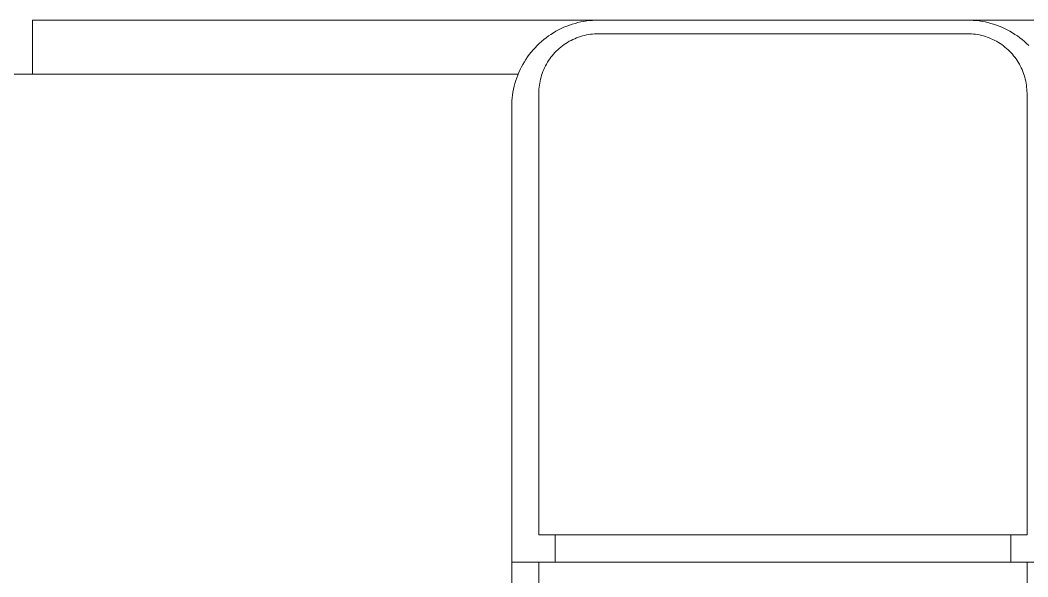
# Model space of a CAD drawing. Header units: inches. Extents: x 34 to 350, y 156 to 377.
# Drawn here: x 146.262 to 151.244, y 335.607 to 338.363 of the extents above; entities that cross this region are included whole.
import ezdxf

# ---------------------------------------------------------------- set-up
doc = ezdxf.new("R2010")
doc.units = ezdxf.units.IN
doc.header["$MEASUREMENT"] = 0
doc.layers.add('DIMS', color=7, linetype='Continuous')

# ---------------------------------------------------------------- blocks, each defined once
blk = doc.blocks.new('block 39')
at = {"layer": 'DIMS', "color": 7, "lineweight": 18, "true_color": 0xffffff}
blk.add_lwpolyline([(146.322, 338.3628), (146.322, 338.0946)], dxfattribs=at)
blk = doc.blocks.new('block 149')
at = {"layer": 'DIMS', "color": 7, "lineweight": 18, "true_color": 0xffffff}
blk.add_lwpolyline([(148.9067, 335.6808), (151.1598, 335.6808)], dxfattribs=at)
blk = doc.blocks.new('block 150')
at = {"layer": 'DIMS', "color": 7, "lineweight": 18, "true_color": 0xffffff}
blk.add_lwpolyline([(151.24, 335.5473), (151.24, 335.6808)], dxfattribs=at)
blk = doc.blocks.new('block 154')
at = {"layer": 'DIMS', "color": 7, "lineweight": 18, "true_color": 0xffffff}
blk.add_lwpolyline([(148.8264, 335.6808), (148.8264, 335.5473)], dxfattribs=at)
blk = doc.blocks.new('block 162')
at = {"layer": 'DIMS', "color": 7, "lineweight": 18, "true_color": 0xffffff}
blk.add_lwpolyline([(148.7234, 338.0946), (146.2012, 338.0946)], dxfattribs=at)
blk = doc.blocks.new('block 165')
at = {"layer": 'DIMS', "color": 7, "lineweight": 18, "true_color": 0xffffff}
blk.add_lwpolyline([(153.7443, 338.3628), (150.9462, 338.3628)], dxfattribs=at)
blk = doc.blocks.new('block 166')
at = {"layer": 'DIMS', "color": 7, "lineweight": 18, "true_color": 0xffffff}
blk.add_lwpolyline([(149.1203, 338.3628), (146.322, 338.3628)], dxfattribs=at)
blk = doc.blocks.new('block 167')
at = {"layer": 'DIMS', "color": 7, "lineweight": 18, "true_color": 0xffffff}
blk.add_lwpolyline([(148.8264, 338.0006), (148.8266, 338.0107)], dxfattribs=at)
blk = doc.blocks.new('block 168')
at = {"layer": 'DIMS', "color": 7, "lineweight": 18, "true_color": 0xffffff}
blk.add_lwpolyline([(148.8266, 338.0107), (148.8269, 338.0209)], dxfattribs=at)
blk = doc.blocks.new('block 169')
at = {"layer": 'DIMS', "color": 7, "lineweight": 18, "true_color": 0xffffff}
blk.add_lwpolyline([(148.8269, 338.0209), (148.828, 338.0307)], dxfattribs=at)
blk = doc.blocks.new('block 170')
at = {"layer": 'DIMS', "color": 7, "lineweight": 18, "true_color": 0xffffff}
blk.add_lwpolyline([(148.828, 338.0307), (148.829, 338.0409)], dxfattribs=at)
blk = doc.blocks.new('block 171')
at = {"layer": 'DIMS', "color": 7, "lineweight": 18, "true_color": 0xffffff}
blk.add_lwpolyline([(148.829, 338.0409), (148.8305, 338.0509)], dxfattribs=at)
blk = doc.blocks.new('block 172')
at = {"layer": 'DIMS', "color": 7, "lineweight": 18, "true_color": 0xffffff}
blk.add_lwpolyline([(148.8305, 338.0509), (148.8323, 338.0607)], dxfattribs=at)
blk = doc.blocks.new('block 173')
at = {"layer": 'DIMS', "color": 7, "lineweight": 18, "true_color": 0xffffff}
blk.add_lwpolyline([(148.8323, 338.0607), (148.8347, 338.0705)], dxfattribs=at)
blk = doc.blocks.new('block 174')
at = {"layer": 'DIMS', "color": 7, "lineweight": 18, "true_color": 0xffffff}
blk.add_lwpolyline([(148.8347, 338.0705), (148.8371, 338.0803)], dxfattribs=at)
blk = doc.blocks.new('block 175')
at = {"layer": 'DIMS', "color": 7, "lineweight": 18, "true_color": 0xffffff}
blk.add_lwpolyline([(148.8371, 338.0803), (148.8402, 338.09)], dxfattribs=at)
blk = doc.blocks.new('block 176')
at = {"layer": 'DIMS', "color": 7, "lineweight": 18, "true_color": 0xffffff}
blk.add_lwpolyline([(148.8402, 338.09), (148.8433, 338.0993)], dxfattribs=at)
blk = doc.blocks.new('block 177')
at = {"layer": 'DIMS', "color": 7, "lineweight": 18, "true_color": 0xffffff}
blk.add_lwpolyline([(148.8433, 338.0993), (148.8467, 338.1086)], dxfattribs=at)
blk = doc.blocks.new('block 178')
at = {"layer": 'DIMS', "color": 7, "lineweight": 18, "true_color": 0xffffff}
blk.add_lwpolyline([(148.8467, 338.1086), (148.8507, 338.118)], dxfattribs=at)
blk = doc.blocks.new('block 179')
at = {"layer": 'DIMS', "color": 7, "lineweight": 18, "true_color": 0xffffff}
blk.add_lwpolyline([(148.8507, 338.118), (148.8547, 338.1273)], dxfattribs=at)
blk = doc.blocks.new('block 180')
at = {"layer": 'DIMS', "color": 7, "lineweight": 18, "true_color": 0xffffff}
blk.add_lwpolyline([(148.8547, 338.1273), (148.8593, 338.1365)], dxfattribs=at)
blk = doc.blocks.new('block 181')
at = {"layer": 'DIMS', "color": 7, "lineweight": 18, "true_color": 0xffffff}
blk.add_lwpolyline([(148.8593, 338.1365), (148.8641, 338.1454)], dxfattribs=at)
blk = doc.blocks.new('block 182')
at = {"layer": 'DIMS', "color": 7, "lineweight": 18, "true_color": 0xffffff}
blk.add_lwpolyline([(148.8641, 338.1454), (148.8693, 338.154)], dxfattribs=at)
blk = doc.blocks.new('block 183')
at = {"layer": 'DIMS', "color": 7, "lineweight": 18, "true_color": 0xffffff}
blk.add_lwpolyline([(148.8693, 338.154), (148.8745, 338.1626)], dxfattribs=at)
blk = doc.blocks.new('block 184')
at = {"layer": 'DIMS', "color": 7, "lineweight": 18, "true_color": 0xffffff}
blk.add_lwpolyline([(148.8745, 338.1626), (148.8803, 338.1707)], dxfattribs=at)
blk = doc.blocks.new('block 185')
at = {"layer": 'DIMS', "color": 7, "lineweight": 18, "true_color": 0xffffff}
blk.add_lwpolyline([(148.8803, 338.1707), (148.8863, 338.1788)], dxfattribs=at)
blk = doc.blocks.new('block 186')
at = {"layer": 'DIMS', "color": 7, "lineweight": 18, "true_color": 0xffffff}
blk.add_lwpolyline([(148.8863, 338.1788), (148.8925, 338.1868)], dxfattribs=at)
blk = doc.blocks.new('block 187')
at = {"layer": 'DIMS', "color": 7, "lineweight": 18, "true_color": 0xffffff}
blk.add_lwpolyline([(148.8925, 338.1868), (148.8989, 338.1945)], dxfattribs=at)
blk = doc.blocks.new('block 188')
at = {"layer": 'DIMS', "color": 7, "lineweight": 18, "true_color": 0xffffff}
blk.add_lwpolyline([(148.8989, 338.1945), (148.9056, 338.2019)], dxfattribs=at)
blk = doc.blocks.new('block 189')
at = {"layer": 'DIMS', "color": 7, "lineweight": 18, "true_color": 0xffffff}
blk.add_lwpolyline([(148.9056, 338.2019), (148.9127, 338.2093)], dxfattribs=at)
blk = doc.blocks.new('block 190')
at = {"layer": 'DIMS', "color": 7, "lineweight": 18, "true_color": 0xffffff}
blk.add_lwpolyline([(148.9127, 338.2093), (148.9201, 338.2164)], dxfattribs=at)
blk = doc.blocks.new('block 191')
at = {"layer": 'DIMS', "color": 7, "lineweight": 18, "true_color": 0xffffff}
blk.add_lwpolyline([(148.9201, 338.2164), (148.9273, 338.2231)], dxfattribs=at)
blk = doc.blocks.new('block 192')
at = {"layer": 'DIMS', "color": 7, "lineweight": 18, "true_color": 0xffffff}
blk.add_lwpolyline([(148.9273, 338.2231), (148.9351, 338.2297)], dxfattribs=at)
blk = doc.blocks.new('block 193')
at = {"layer": 'DIMS', "color": 7, "lineweight": 18, "true_color": 0xffffff}
blk.add_lwpolyline([(148.9351, 338.2297), (148.943, 338.2359)], dxfattribs=at)
blk = doc.blocks.new('block 194')
at = {"layer": 'DIMS', "color": 7, "lineweight": 18, "true_color": 0xffffff}
blk.add_lwpolyline([(148.943, 338.2359), (148.9511, 338.2419)], dxfattribs=at)
blk = doc.blocks.new('block 195')
at = {"layer": 'DIMS', "color": 7, "lineweight": 18, "true_color": 0xffffff}
blk.add_lwpolyline([(148.9511, 338.2419), (148.9596, 338.2472)], dxfattribs=at)
blk = doc.blocks.new('block 196')
at = {"layer": 'DIMS', "color": 7, "lineweight": 18, "true_color": 0xffffff}
blk.add_lwpolyline([(148.9596, 338.2472), (148.968, 338.2526)], dxfattribs=at)
blk = doc.blocks.new('block 197')
at = {"layer": 'DIMS', "color": 7, "lineweight": 18, "true_color": 0xffffff}
blk.add_lwpolyline([(148.968, 338.2526), (148.9768, 338.2579)], dxfattribs=at)
blk = doc.blocks.new('block 198')
at = {"layer": 'DIMS', "color": 7, "lineweight": 18, "true_color": 0xffffff}
blk.add_lwpolyline([(148.9768, 338.2579), (148.9856, 338.2624)], dxfattribs=at)
blk = doc.blocks.new('block 199')
at = {"layer": 'DIMS', "color": 7, "lineweight": 18, "true_color": 0xffffff}
blk.add_lwpolyline([(148.9856, 338.2624), (148.9945, 338.267)], dxfattribs=at)
blk = doc.blocks.new('block 200')
at = {"layer": 'DIMS', "color": 7, "lineweight": 18, "true_color": 0xffffff}
blk.add_lwpolyline([(148.9945, 338.267), (149.0038, 338.271)], dxfattribs=at)
blk = doc.blocks.new('block 201')
at = {"layer": 'DIMS', "color": 7, "lineweight": 18, "true_color": 0xffffff}
blk.add_lwpolyline([(149.0038, 338.271), (149.013, 338.275)], dxfattribs=at)
blk = doc.blocks.new('block 202')
at = {"layer": 'DIMS', "color": 7, "lineweight": 18, "true_color": 0xffffff}
blk.add_lwpolyline([(149.013, 338.275), (149.0223, 338.2787)], dxfattribs=at)
blk = doc.blocks.new('block 203')
at = {"layer": 'DIMS', "color": 7, "lineweight": 18, "true_color": 0xffffff}
blk.add_lwpolyline([(149.0223, 338.2787), (149.0319, 338.282)], dxfattribs=at)
blk = doc.blocks.new('block 204')
at = {"layer": 'DIMS', "color": 7, "lineweight": 18, "true_color": 0xffffff}
blk.add_lwpolyline([(149.0319, 338.282), (149.0417, 338.2846)], dxfattribs=at)
blk = doc.blocks.new('block 205')
at = {"layer": 'DIMS', "color": 7, "lineweight": 18, "true_color": 0xffffff}
blk.add_lwpolyline([(149.0417, 338.2846), (149.0515, 338.2874)], dxfattribs=at)
blk = doc.blocks.new('block 206')
at = {"layer": 'DIMS', "color": 7, "lineweight": 18, "true_color": 0xffffff}
blk.add_lwpolyline([(149.0515, 338.2874), (149.0614, 338.2894)], dxfattribs=at)
blk = doc.blocks.new('block 207')
at = {"layer": 'DIMS', "color": 7, "lineweight": 18, "true_color": 0xffffff}
blk.add_lwpolyline([(149.0614, 338.2894), (149.0713, 338.2915)], dxfattribs=at)
blk = doc.blocks.new('block 208')
at = {"layer": 'DIMS', "color": 7, "lineweight": 18, "true_color": 0xffffff}
blk.add_lwpolyline([(149.0713, 338.2915), (149.081, 338.2929)], dxfattribs=at)
blk = doc.blocks.new('block 209')
at = {"layer": 'DIMS', "color": 7, "lineweight": 18, "true_color": 0xffffff}
blk.add_lwpolyline([(149.081, 338.2929), (149.091, 338.2939)], dxfattribs=at)
blk = doc.blocks.new('block 210')
at = {"layer": 'DIMS', "color": 7, "lineweight": 18, "true_color": 0xffffff}
blk.add_lwpolyline([(149.091, 338.2939), (149.1013, 338.2948)], dxfattribs=at)
blk = doc.blocks.new('block 211')
at = {"layer": 'DIMS', "color": 7, "lineweight": 18, "true_color": 0xffffff}
blk.add_lwpolyline([(149.1013, 338.2948), (149.1113, 338.2956)], dxfattribs=at)
blk = doc.blocks.new('block 212')
at = {"layer": 'DIMS', "color": 7, "lineweight": 18, "true_color": 0xffffff}
blk.add_lwpolyline([(149.1113, 338.2956), (149.1213, 338.2956)], dxfattribs=at)
blk = doc.blocks.new('block 213')
at = {"layer": 'DIMS', "color": 7, "lineweight": 18, "true_color": 0xffffff}
blk.add_lwpolyline([(149.1213, 338.2956), (150.945, 338.2956)], dxfattribs=at)
blk = doc.blocks.new('block 214')
at = {"layer": 'DIMS', "color": 7, "lineweight": 18, "true_color": 0xffffff}
blk.add_lwpolyline([(150.945, 338.2956), (150.9551, 338.2956)], dxfattribs=at)
blk = doc.blocks.new('block 215')
at = {"layer": 'DIMS', "color": 7, "lineweight": 18, "true_color": 0xffffff}
blk.add_lwpolyline([(150.9551, 338.2956), (150.9653, 338.2948)], dxfattribs=at)
blk = doc.blocks.new('block 216')
at = {"layer": 'DIMS', "color": 7, "lineweight": 18, "true_color": 0xffffff}
blk.add_lwpolyline([(150.9653, 338.2948), (150.9753, 338.2939)], dxfattribs=at)
blk = doc.blocks.new('block 217')
at = {"layer": 'DIMS', "color": 7, "lineweight": 18, "true_color": 0xffffff}
blk.add_lwpolyline([(150.9753, 338.2939), (150.9853, 338.2929)], dxfattribs=at)
blk = doc.blocks.new('block 218')
at = {"layer": 'DIMS', "color": 7, "lineweight": 18, "true_color": 0xffffff}
blk.add_lwpolyline([(150.9853, 338.2929), (150.9951, 338.2915)], dxfattribs=at)
blk = doc.blocks.new('block 219')
at = {"layer": 'DIMS', "color": 7, "lineweight": 18, "true_color": 0xffffff}
blk.add_lwpolyline([(150.9951, 338.2915), (151.0051, 338.2894)], dxfattribs=at)
blk = doc.blocks.new('block 220')
at = {"layer": 'DIMS', "color": 7, "lineweight": 18, "true_color": 0xffffff}
blk.add_lwpolyline([(151.0051, 338.2894), (151.0149, 338.2874)], dxfattribs=at)
blk = doc.blocks.new('block 221')
at = {"layer": 'DIMS', "color": 7, "lineweight": 18, "true_color": 0xffffff}
blk.add_lwpolyline([(151.0149, 338.2874), (151.0245, 338.2846)], dxfattribs=at)
blk = doc.blocks.new('block 222')
at = {"layer": 'DIMS', "color": 7, "lineweight": 18, "true_color": 0xffffff}
blk.add_lwpolyline([(151.0245, 338.2846), (151.0344, 338.282)], dxfattribs=at)
blk = doc.blocks.new('block 223')
at = {"layer": 'DIMS', "color": 7, "lineweight": 18, "true_color": 0xffffff}
blk.add_lwpolyline([(151.0344, 338.282), (151.0438, 338.2787)], dxfattribs=at)
blk = doc.blocks.new('block 224')
at = {"layer": 'DIMS', "color": 7, "lineweight": 18, "true_color": 0xffffff}
blk.add_lwpolyline([(151.0438, 338.2787), (151.0531, 338.275)], dxfattribs=at)
blk = doc.blocks.new('block 225')
at = {"layer": 'DIMS', "color": 7, "lineweight": 18, "true_color": 0xffffff}
blk.add_lwpolyline([(151.0531, 338.275), (151.0626, 338.271)], dxfattribs=at)
blk = doc.blocks.new('block 226')
at = {"layer": 'DIMS', "color": 7, "lineweight": 18, "true_color": 0xffffff}
blk.add_lwpolyline([(151.0626, 338.271), (151.0717, 338.267)], dxfattribs=at)
blk = doc.blocks.new('block 227')
at = {"layer": 'DIMS', "color": 7, "lineweight": 18, "true_color": 0xffffff}
blk.add_lwpolyline([(151.0717, 338.267), (151.0807, 338.2624)], dxfattribs=at)
blk = doc.blocks.new('block 228')
at = {"layer": 'DIMS', "color": 7, "lineweight": 18, "true_color": 0xffffff}
blk.add_lwpolyline([(151.0807, 338.2624), (151.0895, 338.2579)], dxfattribs=at)
blk = doc.blocks.new('block 229')
at = {"layer": 'DIMS', "color": 7, "lineweight": 18, "true_color": 0xffffff}
blk.add_lwpolyline([(151.0895, 338.2579), (151.0983, 338.2526)], dxfattribs=at)
blk = doc.blocks.new('block 230')
at = {"layer": 'DIMS', "color": 7, "lineweight": 18, "true_color": 0xffffff}
blk.add_lwpolyline([(151.0983, 338.2526), (151.1069, 338.2472)], dxfattribs=at)
blk = doc.blocks.new('block 231')
at = {"layer": 'DIMS', "color": 7, "lineweight": 18, "true_color": 0xffffff}
blk.add_lwpolyline([(151.1069, 338.2472), (151.1152, 338.2419)], dxfattribs=at)
blk = doc.blocks.new('block 232')
at = {"layer": 'DIMS', "color": 7, "lineweight": 18, "true_color": 0xffffff}
blk.add_lwpolyline([(151.1152, 338.2419), (151.1232, 338.2359)], dxfattribs=at)
blk = doc.blocks.new('block 233')
at = {"layer": 'DIMS', "color": 7, "lineweight": 18, "true_color": 0xffffff}
blk.add_lwpolyline([(151.1232, 338.2359), (151.1312, 338.2297)], dxfattribs=at)
blk = doc.blocks.new('block 234')
at = {"layer": 'DIMS', "color": 7, "lineweight": 18, "true_color": 0xffffff}
blk.add_lwpolyline([(151.1312, 338.2297), (151.1389, 338.2231)], dxfattribs=at)
blk = doc.blocks.new('block 235')
at = {"layer": 'DIMS', "color": 7, "lineweight": 18, "true_color": 0xffffff}
blk.add_lwpolyline([(151.1389, 338.2231), (151.1463, 338.2164)], dxfattribs=at)
blk = doc.blocks.new('block 236')
at = {"layer": 'DIMS', "color": 7, "lineweight": 18, "true_color": 0xffffff}
blk.add_lwpolyline([(151.1463, 338.2164), (151.1536, 338.2093)], dxfattribs=at)
blk = doc.blocks.new('block 237')
at = {"layer": 'DIMS', "color": 7, "lineweight": 18, "true_color": 0xffffff}
blk.add_lwpolyline([(151.1536, 338.2093), (151.1606, 338.2019)], dxfattribs=at)
blk = doc.blocks.new('block 238')
at = {"layer": 'DIMS', "color": 7, "lineweight": 18, "true_color": 0xffffff}
blk.add_lwpolyline([(151.1606, 338.2019), (151.1675, 338.1945)], dxfattribs=at)
blk = doc.blocks.new('block 239')
at = {"layer": 'DIMS', "color": 7, "lineweight": 18, "true_color": 0xffffff}
blk.add_lwpolyline([(151.1675, 338.1945), (151.1739, 338.1868)], dxfattribs=at)
blk = doc.blocks.new('block 240')
at = {"layer": 'DIMS', "color": 7, "lineweight": 18, "true_color": 0xffffff}
blk.add_lwpolyline([(151.1739, 338.1868), (151.1801, 338.1788)], dxfattribs=at)
blk = doc.blocks.new('block 241')
at = {"layer": 'DIMS', "color": 7, "lineweight": 18, "true_color": 0xffffff}
blk.add_lwpolyline([(151.1801, 338.1788), (151.1863, 338.1707)], dxfattribs=at)
blk = doc.blocks.new('block 242')
at = {"layer": 'DIMS', "color": 7, "lineweight": 18, "true_color": 0xffffff}
blk.add_lwpolyline([(151.1863, 338.1707), (151.1916, 338.1626)], dxfattribs=at)
blk = doc.blocks.new('block 243')
at = {"layer": 'DIMS', "color": 7, "lineweight": 18, "true_color": 0xffffff}
blk.add_lwpolyline([(151.1916, 338.1626), (151.197, 338.154)], dxfattribs=at)
blk = doc.blocks.new('block 244')
at = {"layer": 'DIMS', "color": 7, "lineweight": 18, "true_color": 0xffffff}
blk.add_lwpolyline([(151.197, 338.154), (151.2023, 338.1454)], dxfattribs=at)
blk = doc.blocks.new('block 245')
at = {"layer": 'DIMS', "color": 7, "lineweight": 18, "true_color": 0xffffff}
blk.add_lwpolyline([(151.2023, 338.1454), (151.207, 338.1365)], dxfattribs=at)
blk = doc.blocks.new('block 246')
at = {"layer": 'DIMS', "color": 7, "lineweight": 18, "true_color": 0xffffff}
blk.add_lwpolyline([(151.207, 338.1365), (151.2116, 338.1273)], dxfattribs=at)
blk = doc.blocks.new('block 247')
at = {"layer": 'DIMS', "color": 7, "lineweight": 18, "true_color": 0xffffff}
blk.add_lwpolyline([(151.2116, 338.1273), (151.2156, 338.118)], dxfattribs=at)
blk = doc.blocks.new('block 248')
at = {"layer": 'DIMS', "color": 7, "lineweight": 18, "true_color": 0xffffff}
blk.add_lwpolyline([(151.2156, 338.118), (151.2195, 338.1086)], dxfattribs=at)
blk = doc.blocks.new('block 249')
at = {"layer": 'DIMS', "color": 7, "lineweight": 18, "true_color": 0xffffff}
blk.add_lwpolyline([(151.2195, 338.1086), (151.223, 338.0993)], dxfattribs=at)
blk = doc.blocks.new('block 250')
at = {"layer": 'DIMS', "color": 7, "lineweight": 18, "true_color": 0xffffff}
blk.add_lwpolyline([(151.223, 338.0993), (151.2263, 338.09)], dxfattribs=at)
blk = doc.blocks.new('block 251')
at = {"layer": 'DIMS', "color": 7, "lineweight": 18, "true_color": 0xffffff}
blk.add_lwpolyline([(151.2263, 338.09), (151.229, 338.0803)], dxfattribs=at)
blk = doc.blocks.new('block 252')
at = {"layer": 'DIMS', "color": 7, "lineweight": 18, "true_color": 0xffffff}
blk.add_lwpolyline([(151.229, 338.0803), (151.2316, 338.0705)], dxfattribs=at)
blk = doc.blocks.new('block 253')
at = {"layer": 'DIMS', "color": 7, "lineweight": 18, "true_color": 0xffffff}
blk.add_lwpolyline([(151.2316, 338.0705), (151.2338, 338.0607)], dxfattribs=at)
blk = doc.blocks.new('block 254')
at = {"layer": 'DIMS', "color": 7, "lineweight": 18, "true_color": 0xffffff}
blk.add_lwpolyline([(151.2338, 338.0607), (151.2357, 338.0509)], dxfattribs=at)
blk = doc.blocks.new('block 255')
at = {"layer": 'DIMS', "color": 7, "lineweight": 18, "true_color": 0xffffff}
blk.add_lwpolyline([(151.2357, 338.0509), (151.2375, 338.0409)], dxfattribs=at)
blk = doc.blocks.new('block 256')
at = {"layer": 'DIMS', "color": 7, "lineweight": 18, "true_color": 0xffffff}
blk.add_lwpolyline([(151.2375, 338.0409), (151.2383, 338.0307)], dxfattribs=at)
blk = doc.blocks.new('block 257')
at = {"layer": 'DIMS', "color": 7, "lineweight": 18, "true_color": 0xffffff}
blk.add_lwpolyline([(151.2383, 338.0307), (151.2392, 338.0209)], dxfattribs=at)
blk = doc.blocks.new('block 258')
at = {"layer": 'DIMS', "color": 7, "lineweight": 18, "true_color": 0xffffff}
blk.add_lwpolyline([(151.2392, 338.0209), (151.2399, 338.0107)], dxfattribs=at)
blk = doc.blocks.new('block 259')
at = {"layer": 'DIMS', "color": 7, "lineweight": 18, "true_color": 0xffffff}
blk.add_lwpolyline([(151.2399, 338.0107), (151.24, 338.0006)], dxfattribs=at)
blk = doc.blocks.new('block 260')
at = {"layer": 'DIMS', "color": 7, "lineweight": 18, "true_color": 0xffffff}
blk.add_lwpolyline([(151.24, 338.0006), (151.24, 335.8146)], dxfattribs=at)
blk = doc.blocks.new('block 261')
at = {"layer": 'DIMS', "color": 7, "lineweight": 18, "true_color": 0xffffff}
blk.add_lwpolyline([(151.24, 335.8146), (148.8264, 335.8146)], dxfattribs=at)
blk = doc.blocks.new('block 262')
at = {"layer": 'DIMS', "color": 7, "lineweight": 18, "true_color": 0xffffff}
blk.add_lwpolyline([(148.8264, 335.8146), (148.8264, 338.0006)], dxfattribs=at)
blk = doc.blocks.new('block 263')
at = {"layer": 'DIMS', "color": 7, "lineweight": 18, "true_color": 0xffffff}
blk.add_lwpolyline([(151.1598, 335.6808), (151.3741, 335.6808)], dxfattribs=at)
blk = doc.blocks.new('block 264')
at = {"layer": 'DIMS', "color": 7, "lineweight": 18, "true_color": 0xffffff}
blk.add_lwpolyline([(148.6922, 335.6808), (148.9067, 335.6808)], dxfattribs=at)
blk = doc.blocks.new('block 265')
at = {"layer": 'DIMS', "color": 7, "lineweight": 18, "true_color": 0xffffff}
blk.add_lwpolyline([(148.6922, 335.6808), (148.6922, 333.4279)], dxfattribs=at)
blk = doc.blocks.new('block 292')
at = {"layer": 'DIMS', "color": 7, "lineweight": 18, "true_color": 0xffffff}
blk.add_lwpolyline([(148.9067, 335.8146), (148.9067, 335.6808)], dxfattribs=at)
blk = doc.blocks.new('block 293')
at = {"layer": 'DIMS', "color": 7, "lineweight": 18, "true_color": 0xffffff}
blk.add_lwpolyline([(151.1598, 335.6808), (151.1598, 335.8146)], dxfattribs=at)
blk = doc.blocks.new('block 294')
at = {"layer": 'DIMS', "color": 7, "lineweight": 18, "true_color": 0xffffff}
blk.add_lwpolyline([(150.945, 338.3628), (150.96, 338.3623)], dxfattribs=at)
blk = doc.blocks.new('block 295')
at = {"layer": 'DIMS', "color": 7, "lineweight": 18, "true_color": 0xffffff}
blk.add_lwpolyline([(150.96, 338.3623), (150.9742, 338.3614)], dxfattribs=at)
blk = doc.blocks.new('block 296')
at = {"layer": 'DIMS', "color": 7, "lineweight": 18, "true_color": 0xffffff}
blk.add_lwpolyline([(150.9742, 338.3614), (150.9889, 338.3604)], dxfattribs=at)
blk = doc.blocks.new('block 297')
at = {"layer": 'DIMS', "color": 7, "lineweight": 18, "true_color": 0xffffff}
blk.add_lwpolyline([(150.9889, 338.3604), (151.0034, 338.359)], dxfattribs=at)
blk = doc.blocks.new('block 298')
at = {"layer": 'DIMS', "color": 7, "lineweight": 18, "true_color": 0xffffff}
blk.add_lwpolyline([(151.0034, 338.359), (151.018, 338.3566)], dxfattribs=at)
blk = doc.blocks.new('block 299')
at = {"layer": 'DIMS', "color": 7, "lineweight": 18, "true_color": 0xffffff}
blk.add_lwpolyline([(151.018, 338.3566), (151.0325, 338.3537)], dxfattribs=at)
blk = doc.blocks.new('block 300')
at = {"layer": 'DIMS', "color": 7, "lineweight": 18, "true_color": 0xffffff}
blk.add_lwpolyline([(151.0325, 338.3537), (151.0466, 338.3506)], dxfattribs=at)
blk = doc.blocks.new('block 301')
at = {"layer": 'DIMS', "color": 7, "lineweight": 18, "true_color": 0xffffff}
blk.add_lwpolyline([(151.0466, 338.3506), (151.0607, 338.3468)], dxfattribs=at)
blk = doc.blocks.new('block 302')
at = {"layer": 'DIMS', "color": 7, "lineweight": 18, "true_color": 0xffffff}
blk.add_lwpolyline([(151.0607, 338.3468), (151.075, 338.3425)], dxfattribs=at)
blk = doc.blocks.new('block 303')
at = {"layer": 'DIMS', "color": 7, "lineweight": 18, "true_color": 0xffffff}
blk.add_lwpolyline([(151.075, 338.3425), (151.0888, 338.3377)], dxfattribs=at)
blk = doc.blocks.new('block 304')
at = {"layer": 'DIMS', "color": 7, "lineweight": 18, "true_color": 0xffffff}
blk.add_lwpolyline([(151.0888, 338.3377), (151.1026, 338.3328)], dxfattribs=at)
blk = doc.blocks.new('block 305')
at = {"layer": 'DIMS', "color": 7, "lineweight": 18, "true_color": 0xffffff}
blk.add_lwpolyline([(151.1026, 338.3328), (151.116, 338.3272)], dxfattribs=at)
blk = doc.blocks.new('block 306')
at = {"layer": 'DIMS', "color": 7, "lineweight": 18, "true_color": 0xffffff}
blk.add_lwpolyline([(151.116, 338.3272), (151.1293, 338.321)], dxfattribs=at)
blk = doc.blocks.new('block 307')
at = {"layer": 'DIMS', "color": 7, "lineweight": 18, "true_color": 0xffffff}
blk.add_lwpolyline([(151.1293, 338.321), (151.1425, 338.3148)], dxfattribs=at)
blk = doc.blocks.new('block 308')
at = {"layer": 'DIMS', "color": 7, "lineweight": 18, "true_color": 0xffffff}
blk.add_lwpolyline([(151.1425, 338.3148), (151.1553, 338.3077)], dxfattribs=at)
blk = doc.blocks.new('block 309')
at = {"layer": 'DIMS', "color": 7, "lineweight": 18, "true_color": 0xffffff}
blk.add_lwpolyline([(151.1553, 338.3077), (151.168, 338.3001)], dxfattribs=at)
blk = doc.blocks.new('block 310')
at = {"layer": 'DIMS', "color": 7, "lineweight": 18, "true_color": 0xffffff}
blk.add_lwpolyline([(151.168, 338.3001), (151.1803, 338.2925)], dxfattribs=at)
blk = doc.blocks.new('block 311')
at = {"layer": 'DIMS', "color": 7, "lineweight": 18, "true_color": 0xffffff}
blk.add_lwpolyline([(151.1803, 338.2925), (151.1925, 338.2843)], dxfattribs=at)
blk = doc.blocks.new('block 312')
at = {"layer": 'DIMS', "color": 7, "lineweight": 18, "true_color": 0xffffff}
blk.add_lwpolyline([(151.1925, 338.2843), (151.2042, 338.2758)], dxfattribs=at)
blk = doc.blocks.new('block 313')
at = {"layer": 'DIMS', "color": 7, "lineweight": 18, "true_color": 0xffffff}
blk.add_lwpolyline([(151.2042, 338.2758), (151.2157, 338.2663)], dxfattribs=at)
blk = doc.blocks.new('block 314')
at = {"layer": 'DIMS', "color": 7, "lineweight": 18, "true_color": 0xffffff}
blk.add_lwpolyline([(151.2157, 338.2663), (151.2273, 338.257)], dxfattribs=at)
blk = doc.blocks.new('block 315')
at = {"layer": 'DIMS', "color": 7, "lineweight": 18, "true_color": 0xffffff}
blk.add_lwpolyline([(151.2273, 338.257), (151.2378, 338.2472)], dxfattribs=at)
blk = doc.blocks.new('block 316')
at = {"layer": 'DIMS', "color": 7, "lineweight": 18, "true_color": 0xffffff}
blk.add_lwpolyline([(151.2378, 338.2472), (151.2483, 338.2371)], dxfattribs=at)
blk = doc.blocks.new('block 340')
at = {"layer": 'DIMS', "color": 7, "lineweight": 18, "true_color": 0xffffff}
blk.add_lwpolyline([(150.945, 338.3628), (149.1213, 338.3628)], dxfattribs=at)
blk = doc.blocks.new('block 341')
at = {"layer": 'DIMS', "color": 7, "lineweight": 18, "true_color": 0xffffff}
blk.add_lwpolyline([(148.6922, 337.9334), (148.6924, 337.9482)], dxfattribs=at)
blk = doc.blocks.new('block 342')
at = {"layer": 'DIMS', "color": 7, "lineweight": 18, "true_color": 0xffffff}
blk.add_lwpolyline([(148.6924, 337.9482), (148.6932, 337.9628)], dxfattribs=at)
blk = doc.blocks.new('block 343')
at = {"layer": 'DIMS', "color": 7, "lineweight": 18, "true_color": 0xffffff}
blk.add_lwpolyline([(148.6932, 337.9628), (148.6945, 337.9775)], dxfattribs=at)
blk = doc.blocks.new('block 344')
at = {"layer": 'DIMS', "color": 7, "lineweight": 18, "true_color": 0xffffff}
blk.add_lwpolyline([(148.6945, 337.9775), (148.696, 337.9919)], dxfattribs=at)
blk = doc.blocks.new('block 345')
at = {"layer": 'DIMS', "color": 7, "lineweight": 18, "true_color": 0xffffff}
blk.add_lwpolyline([(148.696, 337.9919), (148.6984, 338.0066)], dxfattribs=at)
blk = doc.blocks.new('block 346')
at = {"layer": 'DIMS', "color": 7, "lineweight": 18, "true_color": 0xffffff}
blk.add_lwpolyline([(148.6984, 338.0066), (148.7013, 338.0209)], dxfattribs=at)
blk = doc.blocks.new('block 347')
at = {"layer": 'DIMS', "color": 7, "lineweight": 18, "true_color": 0xffffff}
blk.add_lwpolyline([(148.7013, 338.0209), (148.7043, 338.0352)], dxfattribs=at)
blk = doc.blocks.new('block 348')
at = {"layer": 'DIMS', "color": 7, "lineweight": 18, "true_color": 0xffffff}
blk.add_lwpolyline([(148.7043, 338.0352), (148.7081, 338.0493)], dxfattribs=at)
blk = doc.blocks.new('block 349')
at = {"layer": 'DIMS', "color": 7, "lineweight": 18, "true_color": 0xffffff}
blk.add_lwpolyline([(148.7081, 338.0493), (148.7122, 338.0634)], dxfattribs=at)
blk = doc.blocks.new('block 350')
at = {"layer": 'DIMS', "color": 7, "lineweight": 18, "true_color": 0xffffff}
blk.add_lwpolyline([(148.7122, 338.0634), (148.7168, 338.0774)], dxfattribs=at)
blk = doc.blocks.new('block 351')
at = {"layer": 'DIMS', "color": 7, "lineweight": 18, "true_color": 0xffffff}
blk.add_lwpolyline([(148.7168, 338.0774), (148.722, 338.0912)], dxfattribs=at)
blk = doc.blocks.new('block 352')
at = {"layer": 'DIMS', "color": 7, "lineweight": 18, "true_color": 0xffffff}
blk.add_lwpolyline([(148.722, 338.0912), (148.7277, 338.1044)], dxfattribs=at)
blk = doc.blocks.new('block 353')
at = {"layer": 'DIMS', "color": 7, "lineweight": 18, "true_color": 0xffffff}
blk.add_lwpolyline([(148.7277, 338.1044), (148.7339, 338.118)], dxfattribs=at)
blk = doc.blocks.new('block 354')
at = {"layer": 'DIMS', "color": 7, "lineweight": 18, "true_color": 0xffffff}
blk.add_lwpolyline([(148.7339, 338.118), (148.7403, 338.131)], dxfattribs=at)
blk = doc.blocks.new('block 355')
at = {"layer": 'DIMS', "color": 7, "lineweight": 18, "true_color": 0xffffff}
blk.add_lwpolyline([(148.7403, 338.131), (148.7472, 338.1437)], dxfattribs=at)
blk = doc.blocks.new('block 356')
at = {"layer": 'DIMS', "color": 7, "lineweight": 18, "true_color": 0xffffff}
blk.add_lwpolyline([(148.7472, 338.1437), (148.7546, 338.1568)], dxfattribs=at)
blk = doc.blocks.new('block 357')
at = {"layer": 'DIMS', "color": 7, "lineweight": 18, "true_color": 0xffffff}
blk.add_lwpolyline([(148.7546, 338.1568), (148.7623, 338.1687)], dxfattribs=at)
blk = doc.blocks.new('block 358')
at = {"layer": 'DIMS', "color": 7, "lineweight": 18, "true_color": 0xffffff}
blk.add_lwpolyline([(148.7623, 338.1687), (148.7706, 338.1813)], dxfattribs=at)
blk = doc.blocks.new('block 359')
at = {"layer": 'DIMS', "color": 7, "lineweight": 18, "true_color": 0xffffff}
blk.add_lwpolyline([(148.7706, 338.1813), (148.7792, 338.193)], dxfattribs=at)
blk = doc.blocks.new('block 360')
at = {"layer": 'DIMS', "color": 7, "lineweight": 18, "true_color": 0xffffff}
blk.add_lwpolyline([(148.7792, 338.193), (148.7883, 338.2043)], dxfattribs=at)
blk = doc.blocks.new('block 361')
at = {"layer": 'DIMS', "color": 7, "lineweight": 18, "true_color": 0xffffff}
blk.add_lwpolyline([(148.7883, 338.2043), (148.7978, 338.2157)], dxfattribs=at)
blk = doc.blocks.new('block 362')
at = {"layer": 'DIMS', "color": 7, "lineweight": 18, "true_color": 0xffffff}
blk.add_lwpolyline([(148.7978, 338.2157), (148.8078, 338.2264)], dxfattribs=at)
blk = doc.blocks.new('block 363')
at = {"layer": 'DIMS', "color": 7, "lineweight": 18, "true_color": 0xffffff}
blk.add_lwpolyline([(148.8078, 338.2264), (148.818, 338.2371)], dxfattribs=at)
blk = doc.blocks.new('block 364')
at = {"layer": 'DIMS', "color": 7, "lineweight": 18, "true_color": 0xffffff}
blk.add_lwpolyline([(148.818, 338.2371), (148.8283, 338.2472)], dxfattribs=at)
blk = doc.blocks.new('block 365')
at = {"layer": 'DIMS', "color": 7, "lineweight": 18, "true_color": 0xffffff}
blk.add_lwpolyline([(148.8283, 338.2472), (148.8393, 338.257)], dxfattribs=at)
blk = doc.blocks.new('block 366')
at = {"layer": 'DIMS', "color": 7, "lineweight": 18, "true_color": 0xffffff}
blk.add_lwpolyline([(148.8393, 338.257), (148.8505, 338.2663)], dxfattribs=at)
blk = doc.blocks.new('block 367')
at = {"layer": 'DIMS', "color": 7, "lineweight": 18, "true_color": 0xffffff}
blk.add_lwpolyline([(148.8505, 338.2663), (148.8619, 338.2758)], dxfattribs=at)
blk = doc.blocks.new('block 368')
at = {"layer": 'DIMS', "color": 7, "lineweight": 18, "true_color": 0xffffff}
blk.add_lwpolyline([(148.8619, 338.2758), (148.8736, 338.2843)], dxfattribs=at)
blk = doc.blocks.new('block 369')
at = {"layer": 'DIMS', "color": 7, "lineweight": 18, "true_color": 0xffffff}
blk.add_lwpolyline([(148.8736, 338.2843), (148.8858, 338.2925)], dxfattribs=at)
blk = doc.blocks.new('block 370')
at = {"layer": 'DIMS', "color": 7, "lineweight": 18, "true_color": 0xffffff}
blk.add_lwpolyline([(148.8858, 338.2925), (148.8982, 338.3001)], dxfattribs=at)
blk = doc.blocks.new('block 371')
at = {"layer": 'DIMS', "color": 7, "lineweight": 18, "true_color": 0xffffff}
blk.add_lwpolyline([(148.8982, 338.3001), (148.911, 338.3077)], dxfattribs=at)
blk = doc.blocks.new('block 372')
at = {"layer": 'DIMS', "color": 7, "lineweight": 18, "true_color": 0xffffff}
blk.add_lwpolyline([(148.911, 338.3077), (148.9239, 338.3148)], dxfattribs=at)
blk = doc.blocks.new('block 373')
at = {"layer": 'DIMS', "color": 7, "lineweight": 18, "true_color": 0xffffff}
blk.add_lwpolyline([(148.9239, 338.3148), (148.937, 338.321)], dxfattribs=at)
blk = doc.blocks.new('block 374')
at = {"layer": 'DIMS', "color": 7, "lineweight": 18, "true_color": 0xffffff}
blk.add_lwpolyline([(148.937, 338.321), (148.9503, 338.3272)], dxfattribs=at)
blk = doc.blocks.new('block 375')
at = {"layer": 'DIMS', "color": 7, "lineweight": 18, "true_color": 0xffffff}
blk.add_lwpolyline([(148.9503, 338.3272), (148.9639, 338.3328)], dxfattribs=at)
blk = doc.blocks.new('block 376')
at = {"layer": 'DIMS', "color": 7, "lineweight": 18, "true_color": 0xffffff}
blk.add_lwpolyline([(148.9639, 338.3328), (148.9776, 338.3377)], dxfattribs=at)
blk = doc.blocks.new('block 377')
at = {"layer": 'DIMS', "color": 7, "lineweight": 18, "true_color": 0xffffff}
blk.add_lwpolyline([(148.9776, 338.3377), (148.9914, 338.3425)], dxfattribs=at)
blk = doc.blocks.new('block 378')
at = {"layer": 'DIMS', "color": 7, "lineweight": 18, "true_color": 0xffffff}
blk.add_lwpolyline([(148.9914, 338.3425), (149.0054, 338.3468)], dxfattribs=at)
blk = doc.blocks.new('block 379')
at = {"layer": 'DIMS', "color": 7, "lineweight": 18, "true_color": 0xffffff}
blk.add_lwpolyline([(149.0054, 338.3468), (149.0197, 338.3506)], dxfattribs=at)
blk = doc.blocks.new('block 380')
at = {"layer": 'DIMS', "color": 7, "lineweight": 18, "true_color": 0xffffff}
blk.add_lwpolyline([(149.0197, 338.3506), (149.034, 338.3537)], dxfattribs=at)
blk = doc.blocks.new('block 381')
at = {"layer": 'DIMS', "color": 7, "lineweight": 18, "true_color": 0xffffff}
blk.add_lwpolyline([(149.034, 338.3537), (149.0483, 338.3566)], dxfattribs=at)
blk = doc.blocks.new('block 382')
at = {"layer": 'DIMS', "color": 7, "lineweight": 18, "true_color": 0xffffff}
blk.add_lwpolyline([(149.0483, 338.3566), (149.0629, 338.359)], dxfattribs=at)
blk = doc.blocks.new('block 383')
at = {"layer": 'DIMS', "color": 7, "lineweight": 18, "true_color": 0xffffff}
blk.add_lwpolyline([(149.0629, 338.359), (149.0775, 338.3604)], dxfattribs=at)
blk = doc.blocks.new('block 384')
at = {"layer": 'DIMS', "color": 7, "lineweight": 18, "true_color": 0xffffff}
blk.add_lwpolyline([(149.0775, 338.3604), (149.0918, 338.3614)], dxfattribs=at)
blk = doc.blocks.new('block 385')
at = {"layer": 'DIMS', "color": 7, "lineweight": 18, "true_color": 0xffffff}
blk.add_lwpolyline([(149.0918, 338.3614), (149.1067, 338.3623)], dxfattribs=at)
blk = doc.blocks.new('block 386')
at = {"layer": 'DIMS', "color": 7, "lineweight": 18, "true_color": 0xffffff}
blk.add_lwpolyline([(149.1067, 338.3623), (149.1213, 338.3628)], dxfattribs=at)
blk = doc.blocks.new('block 387')
at = {"layer": 'DIMS', "color": 7, "lineweight": 18, "true_color": 0xffffff}
blk.add_lwpolyline([(148.6922, 337.9334), (148.6922, 335.6808)], dxfattribs=at)

msp = doc.modelspace()

# ---------------------------------------------------------------- block references
at = {"layer": 'DIMS'}
for name in ['block 39', 'block 166', 'block 373', 'block 374', 'block 375', 'block 376', 'block 377', 'block 378', 'block 379', 'block 380', 'block 381', 'block 382', 'block 383', 'block 384', 'block 385', 'block 386', 'block 340', 'block 294', 'block 165', 'block 295', 'block 296', 'block 297', 'block 298', 'block 299', 'block 300', 'block 301', 'block 302', 'block 303', 'block 304', 'block 305', 'block 306', 'block 307', 'block 366', 'block 367', 'block 368', 'block 369', 'block 370', 'block 371', 'block 372', 'block 199', 'block 200', 'block 201', 'block 202', 'block 203', 'block 204', 'block 205', 'block 206', 'block 207', 'block 208', 'block 209', 'block 210', 'block 211', 'block 212', 'block 213', 'block 214', 'block 215', 'block 216', 'block 217', 'block 218', 'block 219', 'block 220', 'block 221', 'block 222', 'block 223', 'block 224', 'block 225', 'block 226', 'block 227', 'block 308', 'block 309', 'block 310', 'block 311', 'block 312', 'block 313', 'block 314', 'block 362', 'block 363', 'block 364', 'block 365', 'block 190', 'block 191', 'block 192', 'block 193', 'block 194', 'block 195', 'block 196', 'block 197', 'block 198', 'block 228', 'block 229', 'block 230', 'block 231', 'block 232', 'block 233', 'block 234', 'block 235', 'block 236', 'block 315', 'block 316', 'block 357', 'block 358', 'block 359', 'block 360', 'block 361', 'block 184', 'block 185', 'block 186', 'block 187', 'block 188', 'block 189', 'block 237', 'block 238', 'block 239', 'block 240', 'block 241', 'block 242', 'block 353', 'block 354', 'block 355', 'block 356', 'block 178', 'block 179', 'block 180', 'block 181', 'block 182', 'block 183', 'block 243', 'block 244', 'block 245', 'block 246', 'block 247', 'block 248', 'block 162', 'block 350', 'block 351', 'block 352', 'block 173', 'block 174', 'block 175', 'block 176', 'block 177', 'block 249', 'block 250', 'block 251', 'block 252', 'block 253', 'block 346', 'block 347', 'block 348', 'block 349', 'block 168', 'block 169', 'block 170', 'block 171', 'block 172', 'block 254', 'block 255', 'block 256', 'block 257', 'block 258', 'block 343', 'block 344', 'block 345', 'block 167', 'block 262', 'block 259', 'block 260', 'block 341', 'block 387', 'block 342', 'block 261', 'block 292', 'block 293', 'block 264', 'block 265', 'block 154', 'block 149', 'block 263', 'block 150']:
    msp.add_blockref(name, (0, 0), dxfattribs=at)

doc.saveas('drawing.dxf')
